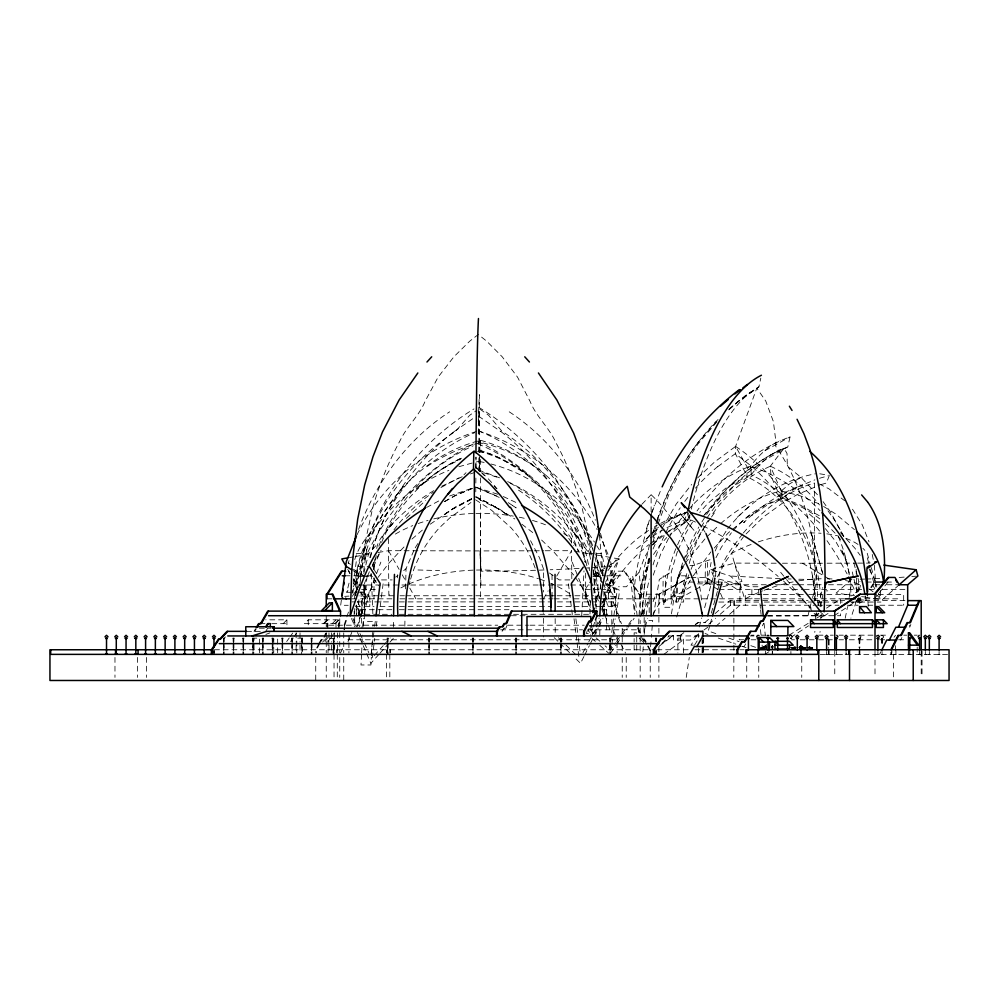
<?xml version="1.0" encoding="UTF-8"?>
<svg xmlns="http://www.w3.org/2000/svg" width="999" height="999" viewBox="0 0 999 999"><rect width="100%" height="100%" fill="white"/><g stroke="black" fill="none" stroke-linecap="round" stroke-linejoin="round"><path stroke-width="0.75" stroke-dasharray="5 3.75" d="M355.831 595.841C352.247 562.787 369.742 532.467 384.915 504.47C402.747 475.099 427.347 449.987 455.894 430.969L469.667 415.309L476.898 410.302M356.905 592.207L356.918 570.679L358.142 566.396L367.907 566.396M479.183 458.416L479.208 471.266L498.476 477.697M601.548 582.405L601.548 573.438L595.741 554.295M356.68 614.51L356.73 605.856M356.805 592.582C353.209 569.018 364.735 547.689 375.087 527.447L383.641 512.887L403.171 486.051M475.774 491.808L475.824 484.04A325.549 4.021 90 0 1 475.899 474.875M600.536 588.711L600.511 569.892L595.616 555.594M665.359 601.46L662.924 601.298L663.149 576.036L665.571 576.211L665.359 601.46L664.834 602.222L660.027 602.222L651.997 615.884M677.447 551.323L671.278 571.952L671.041 599.712L663.673 600.199L662.924 601.298M364.323 618.831L364.66 582.842L369.368 571.728M480.931 585.002L480.032 550.924L388.499 550.686L377.934 552.547M714.922 566.833L714.947 576.61M480.931 451.735L480.681 450.512C497.764 455.956 513.823 464.523 528.271 475.124C513.911 464.847 497.927 456.668 480.931 451.735L480.519 440.334C417.307 456.468 369.88 512.624 360.414 576.348L360.502 575.786M599.775 635.077L600.012 618.693M707.217 583.853L705.119 583.404L705.431 561.675L707.542 562.112L707.217 583.853L695.741 583.853M712.737 584.04L705.119 583.404M715.684 576.361L715.821 567.045M818.119 613.873L818.094 615.721L815.883 613.074M543.256 613.773L543.294 613.511M393.331 627.335L393.519 618.631M397.39 577.834L397.452 574.762M404.82 626.098L404.982 618.344M405.594 588.886L406.019 568.731L414.485 549.038M478.958 451.798L479.295 408.703L488.648 415.309L501.71 430.969C543.731 458.603 576.136 500.187 593.294 547.415M643.918 631.293L644.318 612.837A193.806 176.686 -78.4 0 1 649.3 579.058M676.323 602.047L676.785 581.505L683.004 561.563M858.228 602.047L858.328 597.652M858.466 591.783L858.703 581.505L857.854 577.584M479.095 452.322L479.333 408.703M817.444 494.73L800.886 477.26L787.312 466.221L787.037 453.546L784.078 448.201L770.341 466.221L781.081 490.909L780.893 498.826L777.497 499.812L779.495 499.125C761.563 505.069 745.416 516.133 733.291 530.581M479.395 456.668L479.258 470.729M499.562 477.822L479.283 470.292L479.707 459.265M818.069 605.244L816.195 567.994L810.514 529.295C804.033 499.875 793.106 471.178 775.748 446.403L775.986 442.32L773.388 421.578L765.746 401.036L756.792 388.161L735.601 446.403L735.351 453.633L746.89 475.536M358.266 613.448L359.053 595.666M479.545 452.622L480.519 440.334M815.459 618.843L815.733 612.837M820.142 618.231L823.975 615.721L824.1 613.099M361.538 654.37L361.001 664.972L370.929 664.972L371.328 657.23M361.613 652.884L362.525 635.114M362.987 626.123L363.211 621.615L373.151 621.615L372.914 626.261M371.403 655.681L372.277 638.648M372.352 637.1L372.59 632.454M581.705 615.721L584.003 570.879M589.959 614.173L590.671 600.187M594.005 593.169L594.917 575.137L603.858 570.204M713.361 568.843L713.036 577.697L703.833 610.526M641.783 615.721L644.53 584.34L648.925 555.906M821.003 618.206L821.29 613.798M642.844 651.798L645.317 620.491L652.684 620.491L651.348 637.275M649.899 655.569L651.223 638.798M354.72 608.641L354.645 626.261M355.819 595.404C362.699 519.043 408.603 448.476 473.976 408.928M641.895 613.898L644.705 585.214L649.375 558.104M697.589 477.947L714.647 461.925L735.601 446.403L747.552 467.719L746.79 476.71L732.255 483.991L735.364 482.055L725.499 488.399L707.642 503.633L699.762 512.437M479.22 461.476L485.089 462.637M359.777 585.451L365.247 541.808L372.477 508.903C379.033 484.952 388.511 461.913 400.362 440.097C407.005 426.248 419.343 415.572 425.012 401.436L438.099 377.147L453.908 356.755L469.617 341.283L478.296 334.49L486.813 341.283L502.185 356.755L517.557 377.147L530.107 401.436C535.976 416.271 549.025 427.51 555.706 442.195C566.982 463.399 576.011 485.726 582.317 508.903L588.074 534.39L591.433 554.944M354.395 598.826L355.07 592.02L352.46 592.22M859.615 602.047L860.164 596.54M362.787 627.484L363.798 618.418M763.286 647.876C766.795 650.361 764.66 641.62 765.471 648.114L766.433 647.901M772.239 645.891L772.264 648.114A3.409 0.974 1.4 0 1 773.089 648.064M804.12 648.101L804.869 648.101A3.409 0.799 -9.8 0 1 805.344 648.064L804.907 647.951A16.621 15.035 -90 0 1 801.285 646.166L800.873 646.153A16.621 1.374 90 0 1 800.549 647.951L800.948 645.741L801.036 648.114L796.278 647.502M352.222 592.956L352.61 589.972M353.371 584.003L356.243 561.638M371.128 653.758L372.103 646.153M372.29 644.63L373.077 638.548M373.276 637.025L373.851 632.454M374.637 626.373L375.612 618.768M372.252 657.779L374.175 642.757M374.363 641.258L374.75 638.249M376.286 626.236L377.247 618.731M379.183 614.585L383.117 583.828M613.486 618.818L609.515 649.75L605.057 645.804M613.886 615.721L617.182 589.997L605.619 583.666M611.675 645.941L611.288 648.963L615.621 642.807M611.863 644.43L612.637 638.386M612.837 636.875L615.159 618.743M616.271 616.046L619.567 590.322L605.431 582.579M766.558 646.64A16.621 16.084 90 0 1 765.734 646.166L765.309 646.153A16.621 1.374 90 0 1 764.972 647.951L765.059 648.076A3.409 0.974 1.4 0 1 766.358 648.076L766.67 648.101M773.151 646.403A16.621 15.035 -90 0 1 772.764 646.166L772.364 646.153A16.621 1.374 90 0 1 772.04 647.951L771.715 648.101M225.299 636.838L224.85 637.924M789.36 636.838C790.309 632.629 794.829 638.498 790.509 638.324M814.759 632.367L814.897 631.293M480.194 452.297L480.519 450.524L475.299 452.235M707.08 583.866L711.113 562.462M373.738 569.268L375.237 558.878M376.748 548.501C377.984 537.724 388.136 530.469 393.918 521.94L387.774 528.733C401.386 513.648 417.107 500.374 434.69 490.134M686.226 677.409L689.285 657.442M819.967 632.367L820.117 631.443M646.091 615.721L649.263 596.066M653.446 615.721L659.303 579.432L671.278 571.952M341.346 600.174L340.696 605.294L348.251 605.294M643.98 632.367L644.904 628.508M849.187 597.589L851.385 583.428L850.037 576.448M671.44 613.861L677.347 578.646L683.603 564.585M845.204 618.231L847.589 606.58M689.797 516.358L689.185 519.23L669.917 534.502M364.31 613.873L369.205 591.808M728.758 409.877L737.911 401.985L758.928 386.8L760.801 378.122M707.005 517.869L715.896 505.407L739.547 479.995L752.484 469.018L765.958 459.428L787.824 446.878L790.047 436.85C752.372 450.974 720.441 478.546 697.015 510.951M684.365 564.185L671.153 597.04L677.035 596.54L675.561 602.047L683.628 602.047A146.791 134.078 -82.1 0 1 687.474 570.466M352.585 593.081L352.734 592.457C369.493 530.644 412.362 476.873 468.593 446.303L476.885 442.182M643.781 615.721L639.023 572.352L644.555 557.255L649.637 548.788M391.795 609.702L359.353 609.702L358.279 614.31L391.795 614.31M859.29 590.222L860.489 585.064L859.939 581.356M653.071 537.799L656.53 524.975M351.161 592.32L346.79 592.245L349.7 580.344M354.782 559.527C359.865 541.758 374.762 528.334 386.113 514.298C403.371 495.167 424.912 479.845 448.901 470.379M363.773 573.501L368.581 553.796L377.385 544.043M372.152 566.883L374.063 560.089M808.016 615.721L810.963 603.621M812.437 597.577C823.164 569.605 807.492 539.984 793.206 516.246C781.368 499.475 765.484 485.364 746.79 476.71L751.498 474.263L750.636 466.108L752.647 463.349A263.536 106.431 -90 0 1 780.169 440.372M816.633 612.749L815.871 615.884L817.856 615.721L818.581 612.737M818.443 605.319L822.776 587.499M820.042 606.768L822.939 594.817M348.326 563.349L349.013 560.651M652.996 541.908L657.729 525.199M645.279 627.085L647.527 618.506M649.387 519.992C641.233 550.324 630.119 582.554 635.576 614.348M649.437 545.054L644.355 567.632L640.409 592.682C641.583 581.443 645.017 570.454 650.312 560.489M409.041 584.877L409.965 581.48M699.238 626.935L701.748 617.981M711.3 613.136L717.419 591.308M717.831 589.86L719.867 582.579M709.814 625.436L708.266 630.993L718.543 634.54M710.202 624.05L712.549 615.721M410.626 579.158C415.984 560.064 426.011 542.282 439.485 527.734L449.637 518.069L470.916 502.509M649.525 558.766C641.845 582.155 638.411 606.793 638.711 631.38L638.773 632.367M800.074 648.101L799.412 648.089A3.409 0.699 11.9 0 1 799.799 648.076L800.723 647.851M658.166 523.751L668.681 494.967L680.269 471.54L697.752 444.28L718.443 420.067M856.305 601.286L850.886 618.231M587.325 630.531L586.413 633.516L594.617 632.904L595.978 628.421M594.992 605.169L600.861 585.776M589.148 628.221L588.311 630.993L591.658 633.953M596.428 626.935L599.138 617.981M601.848 609.028L611.313 577.697M653.246 575.149L660.676 554.145L668.531 538.361M370.217 576.348L371.054 573.638M358.566 614.635L364.91 599.5L375.899 580.594M657.005 523.538C665.446 494.143 679.77 466.695 698.176 442.32L718.493 419.118M651.972 512.325L661.5 488.224M653.121 532.055L656.705 521.403M657.192 519.967C669.13 483.903 688.948 450.499 714.822 422.664L718.081 419.518M348.451 612.087L344.056 625.199L344.056 629.807M344.805 625.199L347.252 617.919M357.043 626.885L360.951 615.247M361.438 613.786L363.886 606.505M601.947 610.002C610.177 583.853 627.709 561.363 649.075 544.53M376.323 555.681L374.001 562.537L374.001 570.104M646.453 528.771L649.125 520.891M651.336 514.135L654.357 505.194M652.135 534.989L654.807 527.11M657.017 520.354L660.039 511.413M676.66 616.957L684.889 589.11L690.409 580.119M592.544 628.496L591.57 631.343L591.57 628.583M593.031 627.072L595.479 619.979M683.491 560.164L691.758 540.309L698.825 527.022M675.799 548.738C668.306 567.357 664.572 587.287 663.611 607.292L670.317 607.292L676.036 584.44L683.029 563.748M653.134 601.635L655.119 596.378M360.914 615.721L374.388 579.507M376.536 573.713L380.856 562.125M602.022 585.002L609.328 585.002L619.093 558.928L593.031 554.408M653.059 548.988L661.363 529.92M666.982 527.572L684.652 519.78L687.811 511.713L670.816 518.044L654.507 526.585M829.345 475.487L826.398 483.029L820.966 484.627M677.921 602.047L688.885 574.775M691.058 569.393L692.569 565.609L711.663 559.165M323.976 637.137L325.587 633.154M324.725 637.137L326.336 633.154M347.989 641.745L349.6 637.762M350.149 636.438L351.76 632.454M678.021 549.925L686.338 532.117L692.644 521.953M685.576 557.192L700.336 528.321M766.87 646.865A16.621 15.035 -90 0 1 765.709 646.166L765.234 646.153A16.621 4.383 -90 0 1 764.173 647.951L763.848 648.089M771.578 646.403A16.621 16.558 -90 0 0 771.99 646.166L772.289 646.153A16.621 4.383 -90 0 1 771.715 647.277M805.556 648.051L805.182 647.951A16.621 16.084 90 0 1 801.31 646.166L800.798 646.153A16.621 4.383 -90 0 1 799.749 647.951L799.4 648.101M358.541 529.42C376.111 482.28 407.068 439.285 449.662 411.825M373.414 566.982L381.094 550.299M910.851 624.487L909.702 627.247L909.702 624.175M507.067 625.424L505.881 628.196L502.772 628.196M378.821 546.166C395.679 502.097 430.144 465.147 473.239 445.804M381.581 542.42C396.94 505.619 426.024 474.612 462.3 457.854M715.958 557.729L721.303 547.352L731.368 532.767M677.559 544.817L681.805 535.414L690.696 520.004M715.184 550.948L718.93 542.669L726.785 529.957M357.018 534.827C380.482 485.814 425.124 448.027 476.673 431.343M717.432 576.885L725.961 561.063L743.456 536.813M601.673 604.02L604.17 598.826L604.17 615.721M641.695 614.422L649.2 598.826L572.739 598.826M686.038 559.627L700.961 532.517L710.601 518.281M879.607 654.37L880.906 651.773M892.157 651.773L890.871 654.37L890.871 649.762M662.025 528.583L676.123 504.183L691.645 484.465M583.928 656.53L580.531 663.336L573.95 656.93M584.602 655.169L589.373 645.654M590.047 644.293L598.201 627.959M598.888 626.61L602.959 618.443M900.586 640.047L901.885 637.487M762.349 625.836L763.661 623.301M372.427 565.634L380.756 550.998M318.993 643.531L315.734 649.762L315.734 652.834M319.643 642.282L320.941 639.785L323.651 639.785M319.742 643.531L316.483 649.762L316.483 652.834M320.392 642.282L321.69 639.785M340.397 653.134L344.305 645.641M582.941 652.697L588.061 643.106M588.798 641.745L597.577 625.312M598.301 623.938L601.236 618.456M690.109 514.847L686.301 521.928L665.047 533.553M669.255 537.1L680.194 519.955L686.45 512.1M346.79 592.245L347.952 590.222M353.209 586.838L359.228 576.336L361.65 576.336M745.666 643.88L744.143 646.528L741.096 646.528M765.284 647.427L763.935 648.251M771.99 648.239L772.339 647.427M800.499 648.239L800.848 647.427L803.146 648.251M595.841 598.826L599.5 592.544M605.419 582.392L619.093 558.928L607.517 566.683M543.481 598.826L548.164 590.809M556.743 576.098L571.565 550.686L571.815 579.87M585.314 598.826L585.314 589.61L589.735 582.067M608.578 585.002L616.683 571.178L624.937 571.178L639.597 594.218M609.328 585.002L617.432 571.178M608.578 598.826L608.578 589.61L616.683 575.786M254.033 631.343L255.557 628.758M254.782 631.343L256.306 628.758M265.759 631.343L267.607 628.196M415.209 547.839L418.818 541.895M701.098 527.085L705.319 520.229M694.53 645.154L698.301 639.023M502.085 631.343L504.045 628.196M701.91 521.928L705.868 515.634M706.668 514.373C723.476 489.16 746.678 468.481 772.989 453.546L784.103 448.201M352.36 596.266L359.69 584.752M378.084 577.372L388.836 563.211L404.77 546.128M693.194 575.861L710.901 551.873M610.739 652.959L615.933 645.254M616.808 643.968L627.21 628.558M628.071 627.285L634.14 618.294M653.508 554.482L659.59 545.666L666.77 537.462M610.676 561.638L615.396 596.54L614.46 597.902L611.475 598.101L610.826 599.038L603.571 599.038M616.495 641.57L620.841 635.426M621.703 634.19L627.784 625.574M628.646 624.338L632.991 618.181M711.475 517.032L715.883 510.801M286.676 641.545L289.248 637.924M290.11 636.713L292.682 633.091M290.584 641.545L293.157 637.924M294.018 636.713L296.591 633.091M324.987 641.545L329.32 635.501M328.059 641.545L330.657 637.924M331.531 636.713L334.128 633.091M727.659 528.746C749.387 501.56 780.856 480.194 815.396 473.801M607.916 570.691C619.492 553.758 634.54 539.185 651.91 528.271M703.234 516.433C724.999 486.963 753.446 460.539 787.824 446.878M685.139 563.161L705.082 538.761M393.968 529.87C404.845 515.122 418.444 502.547 433.479 492.132M742.419 534.09C731.518 549.225 716.845 565.234 718.83 585.052M743.368 532.942C762.137 510.864 786.425 491.071 814.435 483.029L814.435 602.047L823.051 602.047M855.931 592.844L860.838 586.85M888.036 582.055L874.275 598.826L857.217 598.826M704.969 514.36L722.289 495.629L733.066 486.613L751.323 474.8L753.184 472.24A260.552 105.22 -90 0 1 780.394 449.525M652.072 545.304L656.693 539.872L652.772 544.355M714.26 548.064L728.408 532.767L751.161 514.098M649.949 534.877L645.129 540.372L651.336 534.153M639.023 572.352L626.423 586.75L618.531 586.75M374.238 655.569L383.216 645.629M384.215 644.53L390.197 637.899M378.883 654.42L370.829 663.336L359.94 638.124M379.895 653.309L388.948 643.281M389.947 642.157L393.981 637.699M641.982 504.195L651.148 494.705M406.368 518.319L425.749 500.374M661.887 643.618L669.055 635.951M688.249 509.865C705.132 490.571 726.585 475.137 750.636 466.108C776.885 475.137 800.911 490.559 820.054 510.651M746.091 533.916L763.698 516.783L784.215 501.948L797.377 494.517L819.655 485.127M794.704 648.251L796.078 647.502L794.942 647.951A16.621 4.383 -90 0 0 795.429 647.277M812.686 648.076L811.962 647.951A16.621 15.035 -90 0 1 809.103 646.64M706.917 536.9L718.518 525.574M283.167 623.663L286.925 619.817L265.722 619.817M339.111 627.497L339.111 619.817L308.279 619.817L304.533 623.663L339.111 623.663M324.113 623.663L327.859 619.817L327.859 627.497M332.255 623.663L336.001 619.817L336.001 627.497M335.352 623.663L339.111 619.817M317.969 644.13L323.976 637.999M322.577 642.095L326.573 637.999M323.376 623.663L327.16 619.817L327.16 627.497M334.94 623.663L338.723 619.817L338.723 627.497M652.884 544.517L667.132 532.13M463.936 474.787L466.021 472.702M650.973 533.866L658.503 527.097M729.083 409.253L738.473 401.036L756.805 388.161M729.12 409.178L745.079 395.804L758.928 386.8M754.282 512.974L751.285 515.709L768.556 504.133L782.642 498.051L794.043 489.123L802.472 484.902C780.369 492.919 760.376 506.281 743.643 522.739L746.59 520.054M737.162 517.345L740.996 513.836M744.792 510.327L748.688 506.768M766.832 647.277A16.621 9.603 90 0 1 765.584 646.166L765.047 646.153A16.621 11.701 90 0 1 762.225 647.951L761.812 648.076M771.815 646.403A16.621 11.701 90 0 0 772.115 646.166L772.639 646.153A16.621 9.603 90 0 0 772.876 646.403M805.057 648.076L804.645 648.064A3.409 0.699 11.9 0 0 803.683 648.076L802.759 647.951A16.621 6.956 -90 0 1 801.086 646.166L800.624 646.153A16.621 11.701 90 0 1 799.1 647.277M851.935 579.083L836.138 593.069L854.595 595.729M899.212 584.752L882.279 599.725L862.274 596.84M704.757 622.639L709.327 618.631M715.034 613.623L729.869 600.624L808.091 600.624M708.815 624.238L715.659 618.231M720.229 614.235L730.506 605.232L814.472 605.232M715.958 626.236L725.087 618.231M729.657 614.235L739.934 605.232L739.934 584.752L730.331 576.036L710.863 569.767L713.648 576.573M411.95 539.085L423.489 529.145M653.546 532.255L661.45 525.911M668.306 531.281L690.184 518.269L687.811 511.713L672.29 518.843L662.624 525.062M636.55 548.638L651.148 537.15M720.591 523.638C738.124 508.329 758.84 496.328 781.543 490.746L789.747 483.753L802.434 476.673M395.679 577.11L397.977 575.249M403.721 570.591L406.019 568.731M606.917 575.886L610.726 592.245L602.422 592.02M766.795 647.639A16.621 6.956 -90 0 1 765.509 646.166L765.009 646.153A16.621 13.661 -90 0 1 761.7 647.951L765.509 647.402M771.715 646.403A16.621 13.661 -90 0 0 772.065 646.166L772.564 646.153A16.621 6.956 -90 0 0 772.926 646.64M803.521 648.101L803.458 647.951A16.621 9.603 90 0 1 801.148 646.166L800.574 646.153A16.621 13.661 -90 0 1 799.163 647.077M430.244 524.2L451.735 509.49L474.525 497.09M662.162 643.493L673.001 635.439L680.681 635.439L684.465 632.692M659.178 646.178L673.626 635.439L673.626 640.047L690.109 640.047L702.722 630.893M663.798 654.37L683.054 640.047M717.669 466.745L735.351 453.633L752.172 466.745A193.806 176.711 -78.4 0 1 815.334 600.499L812.537 576.011L815.459 596.378M680.057 635.439L683.84 632.692M695.179 624.462L697.702 622.639L705.394 622.639M695.804 624.462L698.326 622.639M703.983 629.982L707.754 627.247M650.324 543.618L663.786 534.34M454.17 431.605L473.264 418.344M660.764 525.249L673.488 517.47L686.338 512.237M815.009 615.721L818.855 613.186M826.535 608.116L840.621 598.826L840.621 603.433M834.153 615.721L859.764 598.826M444.443 501.56L455.994 495.005L474.25 487.687M768.943 651.735L765.109 654.245L765.209 651.211M790.709 637.499L808.616 625.774M652.447 536.313L664.298 529.083M760.564 648.051L760.938 647.951A16.621 16.558 -90 0 0 764.934 646.166L765.334 645.891M799.225 646.865A16.621 16.558 -90 0 0 800.499 646.166L800.911 645.891M824.237 615.884L828.034 613.473M772.215 647.851L772.789 647.951M805.406 647.277A16.621 16.558 -90 0 1 803.558 647.951L800.748 647.402L799.812 648.076M427.185 466.421C443.581 455.382 461.875 447.265 481.043 442.42C500.024 447.277 518.194 455.319 534.353 466.421M789.06 635.177L808.74 623.014M816.608 618.156L820.554 615.721L767.444 616.046M440.946 487.524L459.065 477.822M764.922 450.724L790.047 436.85M671.228 596.728L673.988 595.079L676.086 595.529L693.131 585.414M426.561 507.467L440.409 500.087M444.73 501.573L454.67 495.991L471.69 488.686M624.188 571.178L638.848 594.218L659.515 594.218L689.385 577.447L658.878 594.218L658.878 623.651M678.995 598.826L693.93 590.446M695.292 589.685L708.878 582.055M593.219 574.637L607.255 566.883L610.227 566.683M782.304 494.917L793.88 488.598L814.872 479.857M799.5 648.251L800.873 647.502M460.264 458.553C444.33 466.508 429.283 476.498 416.546 489.023L434.777 473.826L447.365 465.934L460.601 459.178M865.171 595.741L866.208 600.199L864.135 601.298L860.726 602.222L851.722 602.222M747.552 467.719L750.636 466.108L751.323 474.8L758.666 478.621C782.916 492.794 804.582 511.55 821.727 533.828M441.77 486.151L462.562 476.585M471.403 499.463L452.41 509.253L442.919 515.571L455.694 506.78L471.678 498.788M449.612 495.991L471.503 488.399M223.489 638.511L224.525 638.174L223.364 638.324M234.303 638.174L232.755 638.174M244.068 638.174L242.532 638.174M253.846 638.174L252.297 638.174M263.611 638.174L262.075 638.174M273.376 638.174L271.84 638.174M283.154 638.174L281.618 638.174M292.932 638.174L291.383 638.174M302.697 638.174L296.79 638.124L296.79 652.896M312.375 638.174L310.839 638.174M388.461 638.174L386.913 638.174M429.882 638.174L428.346 638.174M473.726 638.174L472.19 638.174M516.845 638.174L515.309 638.174M561.713 638.174L560.177 638.174M610.926 638.174L609.378 638.174M656.855 638.174L655.307 638.174M703.071 638.511C704.907 636.713 701.573 645.541 703.071 647.165M805.506 647.639A16.621 11.701 90 0 1 804.857 647.951L804.32 648.076M265.871 634.415L269.88 632.879M781.081 490.909L800.361 495.879L818.618 503.696M470.404 473.913L474.637 472.477M794.193 648.101L793.993 648.076A3.409 0.799 -9.8 0 0 792.931 648.076L792.794 648.064A3.409 0.699 11.9 0 0 791.832 648.076L792.482 647.951A16.621 13.661 -90 0 0 795.429 646.403A16.621 11.701 90 0 1 792.994 647.951L792.232 648.076L795.966 647.414L792.02 647.976M803.895 648.076L804.332 647.951A16.621 13.661 -90 0 0 805.481 647.464M458.878 466.708L474.875 462.287M801.086 648.151L802.01 647.901M819.48 478.296L827.934 475.886M710.863 569.767L734.452 563.099L776.248 563.211M722.789 586.838L741.957 581.418L734.477 563.099M792.469 648.076L793.581 648.101A3.409 0.887 -7.1 0 1 794.767 648.076L795.104 648.101M801.922 648.076A3.409 0.974 1.4 0 0 800.649 648.076L800.386 647.951A16.621 16.084 90 0 1 799.038 647.464M476.323 461.95L479.233 461.263L479.283 470.292M809.165 648.064A3.409 0.937 4.5 0 1 809.802 648.076L808.066 647.414L813.211 648.151M766.895 647.876L765.921 648.076A3.409 0.937 4.5 0 1 766.845 648.064M803.508 647.851L801.298 648.151L802.434 647.851M791.995 648.089L795.941 647.414L793.106 648.001A16.621 15.035 -90 0 1 791.795 647.464M810.951 648.089L810.738 648.076A3.409 0.699 11.9 0 1 811.663 648.076L812.537 648.064M594.48 562.912L596.528 576.336L599.525 575.786L595.666 550.412M803.97 648.064L801.023 647.414L804.882 647.976M349.325 557.592L353.846 556.805M355.344 556.53L371.903 553.608M763.898 648.076L763.998 648.064A3.409 0.887 -7.1 0 0 762.836 648.076L762.524 648.101M760.726 648.076L765.197 647.502L759.952 648.151M811.263 648.101L811.937 648.101L808.141 647.502L811.076 648.251M802.572 648.151L807.779 647.502M334.415 638.511L328.022 638.124L328.022 652.896M859.49 638.373C864.697 635.039 854.295 635.039 859.49 638.373L859.49 654.37M881.68 635.352C887.349 637.187 879.295 639.647 881.318 638.174M895.529 635.302L894.043 637.237M791.845 647.876L791.67 647.901A16.621 16.558 -90 0 0 795.291 646.403M803.708 647.876L798.825 647.789M810.763 647.876L808.391 648.151L810.801 648.076M802.921 648.051L802.846 648.064A3.409 0.937 4.5 0 0 801.498 648.076L801.223 648.101M760.726 648.076L761.5 648.101M772.976 648.076L772.589 645.891M344.68 596.366L348.976 596.103M793.293 648.101L793.331 647.951A16.621 16.084 90 0 1 791.545 647.277M592.956 576.51L599.025 575.786M804.645 648.064L801.086 647.502L804.02 648.251M782.442 563.224L825.536 563.224M827.06 563.211L856.18 563.136M857.704 563.124L870.004 563.099L867.232 553.321A94.905 49.8 -15.8 0 0 862.874 548.314M532.754 550.786L480.019 550.924L481.081 571.178L500.874 571.016A470.304 109.253 0.2 0 0 544.068 569.979M534.303 550.786L543.618 550.761M545.167 550.749L571.528 550.686M478.309 451.735C493.219 451.91 506.168 462.425 518.756 469.28C529.957 476.336 539.685 485.427 548.738 495.017C565.933 514.385 578.234 537.799 585.651 562.537M356.243 553.571L368.781 553.571M589.173 553.571L594.742 553.571M596.141 553.571L601.71 553.571L604.832 566.957M689.997 565.434L693.094 565.434M349.238 571.178L348.489 571.178L349.962 573.688M345.005 575.786L364.922 575.786M366.433 575.786L372.427 575.786L378.359 585.839M593.418 575.786L605.831 575.786M607.13 575.786L624.188 575.786M596.528 576.336L599.487 576.336L603.433 584.215M690.908 577.447L706.156 577.447L712.524 581.505M381.518 579.919L392.182 579.919M569.892 579.919L559.228 579.919L554.345 576.46M689.385 582.055L725.636 582.055L737.112 589.36M866.32 582.055L872.527 582.055M886.463 582.055L894.217 582.055M766.221 584.752L716.995 584.752L717.906 586.975M775.074 584.752L798.476 584.752M798.688 584.752L826.548 584.752M828.458 584.752L859.639 584.752M874.862 584.752L879.819 584.752M886.912 584.752L899.874 584.752M538.174 585.002L356.631 585.002L353.671 579.982M539.647 585.002L568.856 585.002M570.566 585.002L589.16 585.002M593.406 585.002L601.373 585.002M757.979 586.75L750.087 586.75L714.522 578.059M719.13 589.36L762.374 589.36M766.221 589.36L802.771 589.36M804.195 589.36L862.075 589.36M869.118 589.36L875.311 589.36M882.392 589.36L906.83 589.36M361.576 589.61L377.572 589.61M585.314 589.61L599.275 589.61M600.824 589.61L608.578 589.61M826.26 590.859L827.809 590.859M358.441 592.207L364.585 592.207L364.585 585.089L364.598 606.505M761.85 594.48L745.291 594.48L745.291 605.232M763.348 594.48L807.304 594.48M808.74 594.48L825.299 594.48M826.847 594.48L853.783 594.48M878.308 594.48L903.67 594.48L903.67 605.232M378.571 595.754L369.78 595.754L369.78 606.505M380.132 595.754L394.155 595.754M400.025 595.754L404.433 595.754M405.894 595.754L549.775 595.754M551.236 595.754L555.644 595.754M557.117 595.754L571.79 595.754M574.9 595.754L593.593 595.754M327.023 598.826L332.829 598.826M351.898 598.826L392.744 598.826M399.95 598.826L552.984 598.826M554.258 598.826L571.753 598.826M650.137 598.826L700.561 598.826M702.122 598.826L806.393 598.826M812.612 598.826L844.442 598.826M875.186 598.826L898.451 598.826M813.848 600.624L844.742 600.624M856.218 600.624L905.269 600.624M351.873 601.898L354.82 601.898M357.217 601.898L391.945 601.898M399.325 601.898L550.049 601.898M557.479 601.898L596.565 601.898M599.612 601.898L614.085 601.898L621.415 623.738M718.83 602.047L758.653 602.047M764.335 602.047L812.886 602.047M823.8 602.047L842.332 602.047M850.936 602.047L880.918 602.047M817.569 605.232L838.973 605.232M847.277 605.232L858.178 605.232M868.119 605.232L872.726 605.232M879.819 605.232L904.782 605.232M355.432 606.505L374.051 606.505M380.007 606.505L392.595 606.505M399.463 606.505L549.937 606.505M557.117 606.505L572.527 606.505M574.025 606.505L590.484 606.505M598.776 606.505L596.178 606.505L596.178 595.754M599.338 606.505L613.336 606.505L613.336 601.898L621.153 625.199M399.325 609.702L508.978 609.702M602.31 609.702L606.618 609.702L607.692 614.31L601.898 614.31M399.325 614.31L512.025 614.31M513.548 614.31L592.082 614.31M511.301 615.721L526.223 615.721M767.482 615.721L840.621 615.721L840.621 611.113M260.464 623.663L264.997 623.663M271.778 623.663L286.925 623.663M328.821 625.199L497.714 625.199M507.967 625.199L528.471 625.199M529.932 625.199L584.215 625.199M259.353 628.196L270.916 628.196M500.624 629.807L582.529 629.807M587.612 629.807L636.4 629.807M246.528 631.343L260.364 631.343M751.148 635.177L754.008 635.177M761.163 635.177L765.459 635.177M786.85 635.177L794.48 635.177M818.593 635.177L822.989 635.177M830.331 635.177L833.266 635.177M839.023 635.177L843.318 635.177M850.474 635.177L873.126 635.177M880.506 635.177L889.035 635.177M903.758 635.177L906.78 635.177M914.222 635.177L917.194 635.177M668.244 635.951L702.172 635.951M750.212 635.951L753.945 635.951M223.489 638.174L224.525 638.174M703.071 638.174L703.833 638.174M347.852 639.785L618.131 639.785L617.32 636.326M642.32 639.785L645.029 639.785L647.627 644.78M743.706 639.785L739.235 639.785L739.235 635.177M751.148 639.785L755.906 639.785M791.42 639.785L794.48 639.785M800.112 639.785L807.754 639.785M809.277 639.785L814.098 639.785M818.593 639.785L833.303 639.785M839.023 639.785L843.531 639.785M849.325 639.785L873.126 639.785M879.682 639.785L884.777 639.785M898.601 639.785L906.78 639.785M693.356 645.154L691.008 645.154L698.551 632.879L698.551 637.487M764.934 646.153L765.734 646.153M800.499 646.153L801.31 646.153M214.435 649.762L655.481 649.762M656.917 649.762L688.898 649.762M694.942 649.762L738.273 649.762M739.76 649.762L744.243 649.762M846.727 653.858L845.166 654.37M820.054 654.37L948.138 654.37M798.788 579.22L815.384 579.545M363.474 576.435L372.664 576.685M417.969 569.979L439.572 570.616M788.061 578.896L791.133 578.983M780.394 578.646L730.331 576.036M801.947 648.076L803.096 648.076M615.396 596.54L605.369 595.928L604.37 588.473M858.728 599.712L866.208 600.199M861.588 596.665L865.846 597.04M763.423 648.101L763.224 648.076A3.409 0.799 -9.8 0 0 762.162 648.076L762.062 648.076M819.729 473.788L828.383 475.174M793.231 647.876L795.679 648.151M762.462 647.876L765.034 648.064L763.461 647.851M684.652 519.78L687.824 520.254M794.292 648.151L789.222 647.502L793.955 648.151M808.129 647.502L812.861 648.151M801.073 647.502L805.806 648.151M799.013 647.876L800.836 648.076L800.112 647.876A16.621 15.035 -90 0 1 799.262 647.639M794.055 647.876L795.803 648.151L794.242 647.851M574.625 551.223L591.495 554.145M499.2 497.39L475.699 487.175L497.952 494.305M812.699 648.076L812.249 647.951A16.621 16.084 90 0 1 809.178 646.64M490.934 463.998C534.19 475.174 570.479 504.97 594.467 542.095M480.681 440.309C504.433 447.127 526.685 458.953 545.504 474.975M728.82 638.086L739.098 641.633M750.836 645.691L756.718 647.727M705.057 633.516L707.979 634.527M718.231 638.061L735.813 644.13M741.67 646.153L746.066 647.677M475.699 487.175L497.777 496.416M475.574 497.165L486.226 501.835L498.976 509.253L475.699 497.739M478.071 430.831C528.471 446.89 572.589 482.629 597.152 529.657M477.922 443.931C524.937 463.086 562.212 503.721 578.433 551.71M503.309 496.553L517.757 503.284M695.441 522.09L689.185 519.23L687.374 513.761M475.749 496.478L500.024 509.49L514.822 519.005M819.08 483.903L828.758 488.723L844.692 500.749M478.096 441.57L487.612 446.303C532.142 470.779 568.943 509.128 590.484 555.244M510.114 483.129C539.048 498.501 563.723 522.377 578.871 551.548M702.934 525.849C730.032 539.423 755.182 556.718 778.159 576.448M507.679 481.605C535.689 494.705 560.139 514.847 579.083 539.223L572.939 531.231L589.335 553.796L591.158 561.575M823.601 506.468L835.751 514.01L854.47 529.62M475.636 499.812L491.62 510.289L510.976 527.734C521.878 539.822 530.282 554.133 535.664 569.492M802.547 563.286L830.269 579.682M819.255 515.709L798.538 504.133L782.642 498.051L781.543 490.746L782.117 498.401L780.893 498.826C795.953 503.259 810.102 510.826 822.214 520.804M353.396 569.193L363.336 575.337M352.884 570.516L360.339 575.137L360.627 582.654M347.989 562.799L350.462 564.36M713.798 582.317L717.619 584.752L717.619 589.36L712.524 586.113M705.519 577.447L713.174 582.317M706.156 582.055L711.251 585.302M509.228 411.825C548.551 437.537 578.221 476.698 595.392 520.192M518.506 490.134C540.571 504.458 559.128 523.876 573.788 545.641M512.612 505.569L516.158 507.892L507.842 502.36M503.633 512.4L508.479 515.571L495.217 506.78M810.014 648.076L809.814 647.951A16.621 6.956 -90 0 1 809.227 647.464M478.671 407.292C532.792 440.159 575.149 493.081 591.183 554.707M478.546 416.146L500.786 431.605M549.487 573.026L553.134 575.611M521.84 524.2L533.691 533.291M809.377 514.098L821.69 524.637M735.601 446.403C788.91 481.718 820.191 544.705 821.128 608.029M783.516 581.006L811.363 608.254M475.399 466.433L487.237 477.772M475.549 467.182L484.265 475.449M596.128 637.899L600.586 641.845M591.995 638.448L595.354 641.408M599.812 645.354L608.753 653.259M825.436 523.401L836.55 534.64M545.978 475.362C568.881 495.117 585.127 522.002 593.194 551.048M558.453 637.749L564.947 644.08M566.033 645.129L576.848 655.669M554.233 637.699L558.616 641.982M559.702 643.044L569.567 652.659M541.608 540.047L553.471 551.498L573.763 575.062M840.346 532.629L854.769 548.064L860.201 555.307M488.274 478.821L493.219 484.253M641.745 637.999L647.752 644.13M639.135 637.999L643.144 642.095M825.361 528.658L835.751 541.508L846.178 560.164L841.42 549.225L845.841 560.589L849.749 574.974M838.586 536.9L840.721 539.672M494.168 485.364L497.027 488.723M494.33 486.251L496.228 488.499M822.015 613.311L823.975 615.721M780.681 572.352L785.589 578.371M786.575 579.582L813.136 612.112M814.11 613.311L816.083 615.721M554.57 486.051L574.075 512.887L582.342 526.972L592.719 548.776M823.076 501.66L830.394 511.863L843.656 536.326M575.324 577.372L582.092 587.25L590.459 602.297M827.971 510.801L835.414 521.416L843.793 536.313M852.497 509.215L862.349 524.962L869.03 541.883M826.997 540.671L835.926 553.946L847.09 573.888M703.109 529.145L705.244 532.43M373.551 568.806L377.535 575.062M605.806 583.466L615.584 598.826M596.715 545.641L601.71 553.571M353.671 578.721L357.38 585.002L357.38 589.61L353.671 583.329M530.569 540.696L539.472 557.792L543.431 568.731L543.506 591.995M872.364 584.49L875.186 589.36M388.474 550.686L399.125 569.405M402.172 574.762L405.981 581.443M409.79 588.124L415.884 598.826M347.727 569.355L349.95 573.264M353.658 579.782L358.054 587.512M360.914 592.544L364.485 598.826M869.192 569.168L875.324 581.131M648.289 646.028L650.237 649.762L650.237 652.834M644.28 639.785L646.877 644.78M647.527 646.028L649.487 649.762L649.487 652.834M621.003 644.392L625.574 653.134M848.488 576.61L855.706 592.682M356.019 605.531L360.614 614.622M610.726 592.245L609.715 590.222L606.718 590.771L604.083 585.526M352.972 618.456L356.78 626.673M359.952 633.528L363.761 641.745M364.385 643.106L368.831 652.697M599.175 533.516L608.204 554.845M357.58 601.648L363.336 614.31M780.906 498.701L770.978 475.861L770.354 466.221A146.791 134.078 -82.1 0 0 710.664 516.633M351.461 618.518L355.095 626.922M357.517 632.529L359.328 636.725M594.28 564.01L600.849 581.356M720.479 593.256L723.126 599.725M638.224 627.847L641.995 637.137M637.474 627.847L641.246 637.137M613.136 629.807L615.821 636.438M616.358 637.762L619.055 644.392M593.306 588.199L598.526 601.236M602.01 609.927L604.32 615.721M572.202 562.125L591.333 609.927M858.153 598.813L860.151 604.457M602.085 606.505L604.52 613.786M605.007 615.247L607.941 623.975M608.428 625.436L609.902 629.807M600.436 533.229L608.841 562M585.776 591.808L589.535 609.427M853.808 562.949L857.567 576.273M871.278 567.607L876.797 587.125M878.496 593.131L880.194 599.138A94.905 49.8 -15.8 0 0 875.836 594.13M867.319 557.729L869.954 567.994M870.341 569.455L874.1 584.128M604.445 592.457L607.517 605.294L616.583 605.294L609.852 566.358M593.231 570.516L599.837 598.826M852.284 571.952L853.633 577.797M853.983 579.258L858.054 596.79M594.992 556.967L599.1 576.348M872.239 554.47L873.413 560.277M594.517 567.644L598.189 588.049L599.263 601.286M874.337 565.284L875.524 580.419M581.843 544.043L584.552 561.85M600.736 561.638L602.747 576.548M575.899 618.768L578.221 637.025M578.409 638.548L579.195 644.63M579.383 646.153L580.357 653.758M574.025 618.731L575.948 633.741M576.136 635.252L576.898 641.258M577.085 642.757L579.008 657.779M568.419 583.828L572.34 614.585M593.244 569.73L596.128 609.003M637.15 616.046L632.842 576.748L630.419 576.423L634.565 614.21M599.45 535.377L603.146 575.337M764.035 623.276L765.321 635.364M766.27 644.43L766.595 647.452M758.491 589.909L759.302 597.602M759.952 603.746L760.439 608.354M760.601 609.889L761.088 614.51M760.464 629.645L761.113 635.826M762.1 645.104L762.424 648.201M591.371 622.951L592.607 635.052M868.268 606.268L867.532 596.99M371.303 573.963L372.927 615.721M363.698 584.652L364.835 614.173M360.976 591.67L361.85 614.223M856.131 569.393L856.955 593.006M857.154 599.038L857.267 602.047M603.833 591.246L604.32 614.335M479.033 457.742L479.208 471.116M361.513 612.15L361.563 616.72M361.588 618.244L361.688 627.36M571.503 543.144L571.453 538.611A117.283 67.27 -0.5 0 0 562.462 532.817M480.357 513.386L480.844 570.004M388.361 538.611L388.848 595.229A117.283 67.27 -0.5 0 1 392.27 592.919M555.169 618.631L555.219 634.59M552.022 574.762L552.11 599.275M543.581 618.344L543.643 636.95M939.997 654.37L938.198 654.37M939.097 651.485L939.097 654.37M930.219 654.37L928.433 654.37M929.332 651.485L929.332 654.37M926.21 654.37L924.425 654.37M925.324 651.485L925.324 654.37M922.027 651.298L922.027 677.409M921.34 649.762L921.34 654.37M921.203 651.298L921.203 677.409M920.454 654.37L918.668 654.37M919.555 651.485L919.555 654.37M917.194 647.077L917.194 654.37M910.688 654.37L908.89 654.37M909.764 651.298L909.789 654.37M908.453 651.298L908.453 654.37M896.428 654.37L894.629 654.37M895.916 649.25L895.916 653.858M895.529 645.716L895.529 654.37M893.518 654.37L893.518 677.409M891.62 651.298L891.62 654.37M882.979 654.37L881.193 654.37M882.467 638.174L882.467 644.642M882.08 638.373L882.08 644.28M882.08 651.485L882.08 654.37M881.705 638.174L881.705 644.642M880.544 590.709L880.544 598.826M878.82 654.37L877.035 654.37M877.921 651.485L877.921 654.37M875.524 581.955L875.524 588.136M874.999 651.286L874.999 677.409M860.389 654.37L858.603 654.37M859.877 638.174L859.877 647.714M859.877 649.25L859.877 653.858M859.115 638.174L859.115 647.714M859.115 649.25L859.115 653.858M846.066 651.485L846.066 654.37M837.274 654.37L835.489 654.37M836.388 651.485L836.388 654.37M834.764 651.286L834.764 677.409M829.57 654.37L827.784 654.37M829.058 640.047L829.058 647.714M829.058 649.25L829.058 653.858M828.683 639.947L828.683 654.37M828.296 638.511L828.296 647.714M828.296 649.25L828.296 653.858M827.509 654.37L825.711 654.37M826.61 651.485L826.61 654.37M810.564 647.851L810.589 647.876A16.621 9.603 90 0 1 809.19 647.077M801.747 657.442L801.747 677.409M790.908 651.485L790.908 654.37M772.527 651.211L772.527 654.183M772.264 651.211L772.264 654.183M765.471 651.211L765.471 654.183M758.753 657.442L758.753 677.409M751.872 589.36L751.872 598.826M746.74 657.442L746.74 677.409M740.309 584.752L740.309 589.36M734.253 600.624L734.253 605.232M733.878 600.624L733.878 623.663M733.878 625.199L733.878 643.618M733.878 645.154L733.878 652.834M733.878 657.442L733.79 677.409M730.506 600.624L730.506 605.232M703.446 638.174L703.446 653.858M703.071 648.601L703.071 652.934M702.684 638.511L702.684 653.858M702.085 640.559L702.085 643.618M702.085 648.226L702.085 652.834M698.551 648.226L698.551 652.834M683.366 652.896L683.366 638.124L677.884 638.124L677.884 652.896M680.681 635.439L680.681 640.047M659.515 594.218L659.515 598.826M659.215 594.218L659.215 598.826M658.878 628.271L658.878 634.415M658.878 646.69L658.878 654.37M658.878 657.442L658.878 677.409M656.468 638.174L656.468 641.583M656.468 650.786L656.468 653.858M656.081 638.373L656.081 641.395M656.081 650.049L656.081 654.37M655.694 638.174L655.694 641.583M655.694 650.786L655.694 653.858M651.123 511.8L651.123 494.73C667.769 510.314 680.506 529.82 689.347 550.761A159.59 146.016 90 0 1 701.548 600.636M650.237 657.442L650.237 677.409M649.2 598.826L649.2 615.721M640.184 594.218L640.184 623.651M640.184 628.271L640.184 654.37M640.184 657.442L640.184 677.409M639.535 594.218L639.535 598.826M636.738 642.095L636.738 632.879L634.14 632.879L634.14 642.095M636.738 645.154L636.738 652.834M634.14 645.154L634.14 652.834M626.223 657.442L626.223 677.409M622.227 628.271L622.227 652.834M622.227 657.442L622.227 677.409M617.045 642.707L617.045 652.921M611.8 601.898L611.8 626.698M611.151 601.898L611.151 606.505M610.539 638.174L610.539 641.583M610.539 643.106L610.539 653.858M610.152 638.373L610.152 644.28M610.152 645.716L610.152 654.37M609.765 638.174L609.765 641.583M609.765 643.106L609.765 653.858M606.618 609.702L606.618 623.601M606.618 625.149L606.618 629.807M596.028 620.429L596.028 634.39M590.771 625.474L590.771 634.452M585.651 573.126L585.651 598.826M561.326 638.174L561.326 641.583M561.326 643.106L561.326 653.858M560.951 638.373L560.951 644.28M560.951 645.716L560.951 654.37M560.564 638.174L560.564 641.583M560.564 643.106L560.564 653.858M516.458 638.174L516.458 641.583M516.458 643.106L516.458 653.858M516.071 638.373L516.071 644.28M516.071 645.716L516.071 654.37M515.684 638.174L515.684 641.583M515.684 643.106L515.684 653.858M480.482 459.44L480.482 471.765M480.482 477.934L480.482 598.826M473.339 638.174L473.339 641.583M473.339 643.106L473.339 653.858M472.964 638.373L472.964 644.28M472.964 645.716L472.964 654.37M472.577 638.174L472.577 641.583M472.577 643.106L472.577 653.858M429.495 638.174L429.495 641.583M429.495 643.106L429.495 653.858M429.108 638.373L429.108 644.28M429.108 645.716L429.108 654.37M428.733 638.174L428.733 641.583M428.733 643.106L428.733 653.858M390.497 649.762L390.497 652.834M389.822 649.762L389.822 652.834M389.822 654.37L389.822 677.409M388.074 638.174L388.074 641.583M388.074 643.106L388.074 653.858M387.687 638.373L387.687 644.28M387.687 645.716L387.687 654.37M387.3 638.174L387.3 641.583M387.3 643.106L387.3 653.858M387.162 649.762L387.162 652.834M386.576 649.762L386.576 652.834M386.576 654.37L386.576 677.409M374.001 577.659L374.001 598.826M365.247 585.002L365.247 598.826M359.353 609.702L359.353 614.31M359.353 617.407L359.353 626.698M356.293 604.969L356.293 615.721M354.17 611.201L354.17 626.698M348.926 635.177L348.926 639.785M348.926 642.707L348.926 652.921M344.393 625.199L344.393 629.807M343.743 632.879L343.743 652.834M343.743 657.442L343.743 680.481M339.747 618.843L339.747 626.56M339.747 632.742L339.747 652.834M339.747 657.442L339.747 677.409M337.587 632.879L337.587 642.095M337.587 645.154L337.587 652.834M337.287 649.762L337.287 652.834M337.287 654.37L337.287 677.409M336.376 649.762L336.376 652.834M334.515 632.879L334.515 642.095M334.515 645.154L334.515 652.834M334.028 638.174L334.028 641.583M334.028 643.106L334.028 653.858M334.041 654.37L334.041 677.409M333.654 638.373L333.654 644.28M333.654 645.716L333.654 654.37M333.504 638.124L333.504 652.896M333.266 638.174L333.266 641.583M333.266 643.106L333.266 653.858M333.117 649.762L333.117 652.834M331.581 632.879L331.581 642.095M331.581 645.154L331.581 652.834M328.971 632.879L328.971 642.095M328.971 645.154L328.971 652.834M326.248 615.809L326.248 626.61M326.248 632.779L326.248 652.834M326.248 657.442L326.248 677.409M315.734 657.442L315.734 680.481M311.988 638.174L311.988 641.583M311.988 643.106L311.988 653.858M311.613 638.373L311.613 644.28M311.613 645.716L311.613 654.37M311.226 638.174L311.226 641.583M311.226 643.106L311.226 653.858M308.279 619.817L308.279 627.497M302.272 638.124L302.31 653.858M301.923 638.373L301.923 644.28M301.923 645.716L301.923 654.37M301.548 638.174L301.548 641.583M301.548 643.106L301.548 653.858M300.025 632.879L300.025 642.095M300.025 645.154L300.025 652.834M296.116 632.879L296.116 642.095M296.116 645.154L296.116 652.834M292.545 638.174L292.545 641.583M292.545 643.106L292.545 653.858M292.158 638.373L292.158 644.28M292.158 645.716L292.158 654.37M291.77 638.174L291.77 641.583M291.77 643.106L291.77 653.858M286.925 619.817L286.925 627.497M282.767 638.174L282.767 641.583M282.767 643.106L282.767 653.858M282.38 638.373L282.38 644.28M282.38 645.716L282.38 654.37M282.005 638.174L282.005 641.583M282.005 643.106L282.005 653.858M277.66 652.834L277.66 639.023L273.751 639.023L273.751 652.834M272.989 638.174L272.989 641.583M272.989 643.106L272.989 653.858M272.615 638.373L272.615 644.28M272.615 645.716L272.615 654.37M272.228 638.174L272.228 641.583M272.228 643.106L272.228 653.858M263.224 638.174L263.224 641.583M263.224 643.106L263.224 653.858M262.837 638.373L262.837 644.28M262.837 645.716L262.837 654.37M262.45 638.174L262.45 641.583M262.45 643.106L262.45 653.858M259.528 652.896L259.528 638.124L254.046 638.124L254.046 652.896M253.459 638.174L253.459 641.583M253.459 643.106L253.459 653.858M253.072 638.373L253.072 644.28M253.072 645.716L253.072 654.37M252.685 638.174L252.685 641.583M252.685 643.106L252.685 653.858M243.681 638.174L243.681 641.583M243.681 643.106L243.681 653.858M243.294 638.373L243.294 644.28M243.294 645.716L243.294 654.37M242.919 638.174L242.919 641.583M242.919 643.106L242.919 653.858M233.916 638.174L233.916 641.583M233.916 643.106L233.916 653.858M233.529 638.373L233.529 644.28M233.529 645.716L233.529 654.37M233.142 638.174L233.142 641.583M233.142 643.106L233.142 653.858M224.138 638.174L224.138 641.583M224.138 643.106L224.138 653.858M223.764 638.373L223.764 644.28M223.764 645.716L223.764 652.934M223.376 638.511L223.376 641.583M223.376 643.106L223.376 653.858M214.373 650.786L214.373 653.858M213.986 650.049L213.986 652.934M213.599 650.786L213.599 653.858M146.603 657.442L146.603 677.409M137.487 657.442L137.487 677.409M114.972 657.442L114.972 677.409M606.031 566.783A470.304 109.253 0.2 0 1 591.108 567.744M589.61 567.832A470.304 109.253 0.2 0 1 586.6 568.006M579.07 568.431A470.304 109.253 0.2 0 1 550.187 569.755M478.284 433.666A321.99 3.984 -90 0 1 479.195 410.327L479.557 394.667L479.183 399.013A325.686 4.021 -90 0 0 478.184 425.774M475.824 467.857A330.057 4.083 90 0 1 475.911 457.18M475.949 468.868A325.549 4.021 90 0 1 476.048 457.117M478.783 430.969A181.406 181.119 -12.2 0 1 589.497 570.629M500.849 431.531A239.51 238.674 -8.3 0 1 587.075 566.67M365.696 598.826A181.406 181.119 -12.4 0 1 367.27 575.049M370.492 557.467A181.406 181.119 -12.4 0 1 474.687 432.692M361.65 612.162A239.51 238.674 -8.5 0 1 364.16 584.765M369.855 557.704A239.51 238.674 -8.5 0 1 454.108 431.531M400.899 587.887A117.283 67.27 -0.5 0 1 475.024 570.079M476.473 570.054A117.283 67.27 -0.5 0 1 538.536 578.758M539.91 579.208A117.283 67.27 -0.5 0 1 546.59 581.643M550.836 583.391A117.283 67.27 -0.5 0 1 556.281 585.901M557.592 586.55A117.283 67.27 -0.5 0 1 570.754 594.368M395.367 534.078A117.283 67.27 -0.5 0 1 412.762 525.599M418.231 523.538A117.283 67.27 -0.5 0 1 428.022 520.417M433.816 518.881A117.283 67.27 -0.5 0 1 474.525 513.474M475.986 513.436A117.283 67.27 -0.5 0 1 513.299 516.096M519.33 517.22A117.283 67.27 -0.5 0 1 526.71 518.881M532.455 520.417A117.283 67.27 -0.5 0 1 546.103 525.024M751.111 544.455A94.905 49.8 -15.8 0 0 731.693 553.321L744.642 599.138A94.905 49.8 -15.8 0 1 762.612 590.834M758.328 541.883A94.905 49.8 -15.8 0 1 811.238 532.917A94.905 49.8 -15.8 0 1 821.091 533.279M764.073 590.272A94.905 49.8 -15.8 0 1 793.144 581.905M798.8 580.881A94.905 49.8 -15.8 0 1 822.751 578.733M827.06 578.758A94.905 49.8 -15.8 0 1 834.053 579.095M845.566 580.569A94.905 49.8 -15.8 0 1 858.703 584.09M868.905 588.923A94.905 49.8 -15.8 0 1 874.799 593.206M916.383 576.161A380.569 80.882 5.5 0 1 911.85 576.535M904.17 577.11A380.569 80.882 5.5 0 1 898.538 577.484M879.732 578.508A380.569 80.882 5.5 0 1 866.283 579.033M864.772 579.083A380.569 80.882 5.5 0 1 860.201 579.22M691.308 509.165A263.424 106.381 90 0 1 750.948 391.895M770.341 466.221A146.791 134.103 -82.1 0 1 819.492 504.945M838.248 536.438A146.791 134.103 -82.1 0 1 850.961 596.266M689.223 563.436A146.791 134.078 -82.1 0 1 708.316 520.204M653.046 564.897A193.806 176.686 -78.4 0 1 665.109 533.978M665.746 532.679A193.806 176.686 -78.4 0 1 680.257 507.767M684.765 501.411A193.806 176.686 -78.4 0 1 689.51 495.254M695.491 488.124A193.806 176.686 -78.4 0 1 717.619 466.67M826.797 533.853A94.905 49.8 -15.8 0 1 838.473 536.051M845.741 538.286A94.905 49.8 -15.8 0 1 858.453 544.742M677.622 579.27L677.235 596.69L682.916 596.69L683.179 585.177L685.838 575.799L678.608 575.799L677.622 579.27M363.761 548.926L359.877 575.786L362.874 576.336L366.758 549.475L363.761 548.926M791.67 638.174L790.521 638.511L791.67 638.174M860.264 638.174L858.728 638.511L860.264 638.174M688.661 524.113L680.294 513.748L693.993 530.407L688.661 524.113M822.939 574.288L811.238 532.917L822.939 574.288"/><path stroke-width="1.5" d="M393.581 615.721L394.443 574.375M550.874 611.351C552.31 549.8 522.764 488.961 474.238 451.198M824.163 611.8L825.112 576.823L824.412 537.499L822.314 509.827L819.792 491.296L815.034 467.07L809.889 449.65L803.908 433.678L797.065 419.28M883.853 582.517C885.888 555.082 884.165 525.337 867.744 502.147M714.784 578.309L712.437 597.464L707.767 615.721M375.999 615.721L380.144 583.428L369.767 567.157M104.97 636.838L106.518 635.302L108.054 636.838M114.735 636.838L116.284 635.302L117.832 636.838M124.513 636.838L126.049 635.302L127.597 636.838M134.278 636.838L135.827 635.302L137.363 636.838M144.056 636.838L145.592 635.302L147.14 636.838M153.821 636.838L155.369 635.302L156.905 636.838M163.586 636.838L165.135 635.302L166.683 636.838M173.364 636.838L174.9 635.302L176.448 636.838M183.129 636.838L184.678 635.302L186.226 636.838M192.907 636.838L194.443 635.302L195.991 636.838M202.672 636.838L204.221 635.302L205.757 636.838M212.45 636.838L213.986 635.302L215.534 636.838M756.668 636.838L757.442 635.514L758.99 635.514M795.753 636.838L797.302 635.302L798.838 636.838M805.519 636.838L807.067 635.302L808.616 636.838M815.296 636.838L816.845 635.302L818.381 636.838M825.074 636.838L826.61 635.302L828.159 636.838M844.517 636.838L846.066 635.302L847.614 636.838M918.019 636.838L919.155 635.352M923.775 636.838L925.324 635.302L926.86 636.838M927.784 636.838L929.332 635.302L930.868 636.838M937.549 636.838L939.097 635.302L940.646 636.838M342.195 594.904L343.082 589.31M343.743 585.102L344.218 582.429M687.961 510.951L690.047 501.098A267.07 107.855 -90 0 1 761.425 375.224M824.762 587.362L825.848 582.879L858.266 576.036L825.336 582.729M712.549 615.721L721.927 582.267M592.732 612.624L594.093 608.154M355.532 538.324L354.395 541.92M595.479 619.979L596.94 615.721L596.94 611.113L511.213 611.113L505.881 623.588M898.438 627.247L907.679 605.232L907.679 584.752L917.881 576.036L916.145 569.767L883.84 565.097M909.702 622.639L918.93 600.624M919.679 600.624L910.451 622.639L907.092 622.639L900.586 635.439M511.963 611.113L506.63 623.588L504.045 623.588L502.085 626.735M356.431 536.151L346.303 561.638L341.82 596.54L342.657 597.902M662.137 486.875C679.37 448.726 705.943 414.835 739.385 389.585M881.555 650.461L886.725 640.047L896.565 640.047M890.871 649.762L897.976 635.439L901.335 635.439L907.841 622.639M891.62 649.762L898.725 635.439M889.322 640.047L895.841 627.247L905.693 627.247M583.653 635.951L583.653 631.343L588.861 621.228L591.57 621.228L596.778 611.113M584.403 635.951L584.403 631.343L589.61 621.228M590.821 621.228L596.028 611.113M755.194 631.343L760.401 621.228L763.099 621.228L768.318 611.113M761.151 621.228L755.943 631.343L750.212 631.343L744.143 641.92M762.349 621.228L767.569 611.113L834.764 611.113L860.389 594.218M499.912 626.735L497.302 631.343L497.302 635.951M268.469 611.113L261.301 623.588L258.591 623.588L256.318 627.459M689.76 654.37L694.255 646.528L740.009 646.528M696.865 646.528L702.921 635.951L702.921 631.343L669.055 631.343L661.887 639.023M737.037 654.37L737.037 649.762L741.533 641.92L744.892 641.92L750.961 631.343M737.786 654.37L737.786 649.762L742.294 641.92M257.068 627.459L259.353 623.588M265.759 626.735L267.607 623.588L270.304 623.588L270.304 626.66M266.508 626.735L268.356 623.588M504.795 623.588L502.847 626.735L499.163 626.735L496.553 631.343L496.553 635.951M326.785 594.218L341.446 571.178L345.666 571.178M327.535 594.218L342.195 571.178M219.293 639.023L212.125 649.762L212.125 654.37M653.421 654.37L653.421 649.762L660.589 639.023L662.637 639.023L669.805 631.343M654.17 654.37L654.17 649.762L661.338 639.023M871.165 587.362L873.613 583.853M417.844 372.964L399.15 399.937L382.467 432.005L372.964 456.78L364.697 484.852L357.717 519.043L353.446 552.272L351.785 570.891L350.249 615.721C361.039 584.852 370.117 551.348 396.428 529.695C405.332 521.603 414.935 514.26 425.324 508.179M583.254 567.157L571.391 583.428L575.112 612.649M876.585 636.076L878.321 635.352L879.47 636.838M874.275 594.218L888.036 577.447L894.967 577.447L899.212 584.752L916.145 569.767M874.999 649.75L874.999 594.218L888.785 577.447M452.447 488.499C436.825 506.655 424.987 527.897 416.72 550.337A196.778 196.766 -90 0 0 406.243 597.077L405.032 615.721M447.714 494.468L457.455 483.628L473.501 469.068L489.735 483.628L500.287 495.217L509.802 507.542M426.973 362.013L431.718 356.793M641.033 505.232C629.183 518.693 619.88 534.278 612.911 550.761A159.59 146.004 90 0 0 600.711 600.636L599.812 615.721M219.842 639.023L227.01 631.343L246.528 631.343M227.76 631.343L220.592 639.023L218.531 639.023L211.376 649.762L211.376 654.37M262.337 621.74L260.464 623.663L267.72 611.113L340.534 611.113L340.534 615.721M324.8 610.551L332.367 602.884L329.233 602.884L321.653 610.551L332.367 610.551L332.367 602.884M720.504 406.206L728.171 399.588M734.889 393.918L740.559 389.635M742.831 387.912L747.364 384.478M867.045 567.395L869.567 565.634M834.153 611.113L859.764 594.218L875.024 594.218M759.889 589.248L788.461 576.423L760.489 589.585L763.248 615.721M767.207 635.514L768.755 635.514M252.098 635.951L266.721 631.343L497.614 631.343M874.612 562.112L876.947 561.675L866.857 568.693L867.669 591.982M347.814 557.867L341.795 558.928L346.241 566.745M342.195 575.786L345.279 575.786M874.075 582.055L884.927 582.055M898.451 584.752L907.679 584.752M333.716 598.826L350.424 598.826M845.042 598.826L855.344 598.826M907.791 600.624L921.203 600.624L921.203 649.762M907.679 605.232L917.519 605.232M859.59 606.593L866.433 606.593L871.378 612.737L859.59 612.737L859.59 606.593L864.522 612.737M876.235 606.593L878.683 606.593L884.689 612.737L876.235 612.737L876.235 606.593L882.242 612.737M268.469 615.721L509.765 615.721M596.778 615.721L766.008 615.721M833.328 619.817L833.328 627.497L810.551 627.497L810.551 619.817L833.328 619.817L837.075 623.663L810.551 623.663M872.477 619.817L872.477 627.497L837.312 627.497L837.312 619.817L872.477 619.817L875.561 623.663L837.312 623.663M883.416 619.817L883.416 627.497L876.235 627.497L876.235 619.817L883.416 619.817L887.174 623.663L876.235 623.663M787.886 626.56L787.886 635.776L770.816 635.776L770.816 620.416L787.886 620.416L793.88 626.56L770.816 626.56M589.61 625.836L759.252 625.836M272.465 628.196L499.65 628.196M583.653 631.343L584.403 631.343M908.453 649.762L908.453 632.879L909.764 632.879L918.768 645.154L908.453 645.154M227.76 635.951L665.134 635.951M702.172 635.951L747.427 635.951M759.165 649.762L759.165 637.487L769.517 637.487L774.013 642.095L759.165 642.095M105.744 638.174L107.28 638.174M115.509 638.174L117.045 638.174M125.287 638.174L126.823 638.174M135.052 638.174L136.588 638.174M144.83 638.174L146.366 638.174M154.595 638.174L156.131 638.174M164.373 638.174L165.909 638.174M174.138 638.174L175.674 638.174M183.903 638.174L185.439 638.174M193.681 638.174L195.217 638.174M203.446 638.174L204.982 638.174M213.224 638.174L214.76 638.174M747.677 638.174L749.213 638.174M757.442 638.174L758.978 638.174M767.22 638.174L768.755 638.174M776.985 638.174L778.521 638.174M786.762 638.174L788.298 638.174M796.528 638.174L798.064 638.174M806.318 638.174L807.829 638.174M816.071 638.174L817.607 638.174M825.848 638.174L827.384 638.174M835.614 638.174L837.15 638.174M845.291 638.174L846.827 638.174M877.159 638.174L878.695 638.174M909.015 638.174L910.551 638.174M918.793 638.174L920.329 638.174M924.55 638.174L926.085 638.174M928.558 638.174L930.094 638.174M938.336 638.174L939.872 638.174M105.744 638.511L107.28 638.511M115.509 638.511L117.045 638.511M125.287 638.511L126.823 638.511M135.052 638.511L136.588 638.511M144.83 638.511L146.366 638.511M154.595 638.511L156.131 638.511M164.373 638.511L165.909 638.511M174.138 638.511L175.674 638.511M183.903 638.511L185.439 638.511M193.681 638.511L195.217 638.511M203.446 638.511L204.982 638.511M213.224 638.511L214.76 638.511M747.677 638.511L749.213 638.511M757.442 638.511L758.978 638.511M767.22 638.511L768.755 638.511M776.985 638.511L778.521 638.511M786.762 638.511L788.298 638.511M796.528 638.511L798.064 638.511M806.293 638.511L807.829 638.511M816.071 638.511L817.607 638.511M825.848 638.511L827.384 638.511M835.614 638.511L837.15 638.511M845.291 638.511L846.827 638.511M877.159 638.511L878.695 638.511M909.015 638.511L910.551 638.511M918.793 638.511L920.329 638.511M924.55 638.511L926.085 638.511M928.558 638.511L930.094 638.511M938.336 638.511L939.872 638.511M789.472 645.179L789.472 649.013L774.974 649.013L774.974 641.333L789.472 641.333L793.218 645.179L774.974 645.179M219.293 643.618L659.028 643.618M212.874 649.762L49.95 649.762L49.95 680.481L949.05 680.481L949.05 649.762L745.828 649.762L745.828 654.37M653.421 649.762L654.17 649.762M737.037 649.762L737.786 649.762M105.619 653.858L107.405 653.858M115.385 653.858L117.183 653.858M125.162 653.858L126.948 653.858M134.927 653.858L136.726 653.858M144.705 653.858L146.491 653.858M154.47 653.858L156.256 653.858M164.236 653.858L166.034 653.858M174.013 653.858L175.799 653.858M183.779 653.858L185.577 653.858M193.556 653.858L195.342 653.858M203.321 653.858L205.107 653.858M690.446 512.462C712.025 518.281 732.442 528.009 751.073 540.309C779.757 558.404 800.299 585.901 821.028 612.112M836.787 635.352L837.924 636.838M427.859 631.343L437.262 635.951M401.81 631.343L411.213 635.951M521.54 505.344C553.059 522.914 582.08 549.55 592.145 585.302M346.665 566.683L351.636 569.755M809.839 451.398C847.726 484.503 861.588 536.013 866.57 584.315L867.432 595.479M856.518 531.63C871.315 545.429 881.618 562.949 883.665 583.404M876.235 619.817L879.994 623.663M810.551 619.817L814.31 623.663M770.816 620.416L776.81 626.56M774.974 641.333L778.733 645.179M759.165 637.487L763.661 642.095M822.077 512.762C843.031 535.526 860.164 563.236 864.822 594.255M524.75 356.793L529.433 362.013M867.494 501.835L861.638 494.917M837.312 619.817L840.396 623.663M908.453 632.879L917.469 645.154M701.523 526.698L688.885 510.477L681.206 502.722L684.777 507.579M538.424 372.964L556.83 399.937L573.576 432.942L582.492 456.78L590.534 484.852L595.928 511.151L599.138 532.492M789.372 406.206L792.02 410.427M345.654 598.101L346.228 599.038M510.439 507.255L518.781 521.053L525.961 535.452L531.955 550.337A196.778 196.766 -90 0 1 542.432 597.077L543.269 611.713M895.628 579.882L897.04 582.317M705.956 533.516L712.262 548.863L714.784 565.359M340.509 611.113L332.829 594.218L326.248 594.218L326.248 606.555M332.068 594.218L339.747 611.113M598.089 526.773L599.175 529.42M701.935 613.473C698.351 591.008 690.346 569.343 678.646 549.85L671.228 538.698L653.97 518.219L644.243 508.841L629.732 497.052L627.285 486.288C594.467 518.593 586.263 568.119 594.018 612.012M551.036 606.967L550.074 589.722M702.16 612.474L702.434 615.721M397.902 615.721C394.205 552.734 424.188 489.897 473.813 451.348L473.489 468.556M555.019 574.375L555.144 611.126M939.097 638.373L939.097 650.049M929.332 638.373L929.332 650.049M925.324 638.373L925.324 650.049M919.555 638.373L919.555 650.049M913.223 649.762L913.223 680.481M909.789 638.373L909.789 650.049M877.921 638.373L877.921 650.049M849.5 649.762L849.5 680.481M848.788 649.762L848.788 654.37M846.066 638.373L846.066 650.049M836.388 638.373L836.388 650.049M834.764 611.113L834.764 649.737M826.61 638.373L826.61 650.049M818.78 649.762L818.78 680.481M817.831 649.762L817.831 654.37L50.699 654.37L50.699 649.762M816.845 638.373L816.845 650.049M807.067 638.373L807.067 650.049M801.011 649.762L801.011 654.37M797.302 638.373L797.302 650.049M787.524 638.373L787.524 650.049M777.759 638.373L777.759 650.049M769.517 642.095L769.517 649.762M767.981 638.373L767.981 650.049M758.216 638.373L758.216 650.049M758.091 649.762L758.091 654.37M748.438 638.373L748.438 650.049M746.74 649.762L746.74 654.37M651.123 514.897L651.123 615.721M590.771 622.477L590.771 616.495L526.985 616.495L526.985 635.951M521.728 611.113L521.728 635.951M474.338 469.318L474.338 615.721M327.023 594.218L327.023 598.826M274.038 631.343L274.038 626.735L245.779 626.735L245.779 635.951M273.876 626.735L273.876 631.343M213.986 638.373L213.986 647.165M204.221 638.373L204.221 654.37M194.443 638.373L194.443 654.37M184.678 638.373L184.678 654.37M174.9 638.373L174.9 654.37M165.135 638.373L165.135 654.37M155.369 638.373L155.369 654.37M145.592 638.373L145.592 654.37M138.074 649.762L138.074 654.37M135.827 638.373L135.827 654.37M126.049 638.373L126.049 654.37M116.284 638.373L116.284 654.37M115.559 649.762L115.559 654.37M106.518 638.373L106.518 654.37M475.949 452.684A330.057 4.083 90 0 1 478.471 318.519"/></g></svg>
